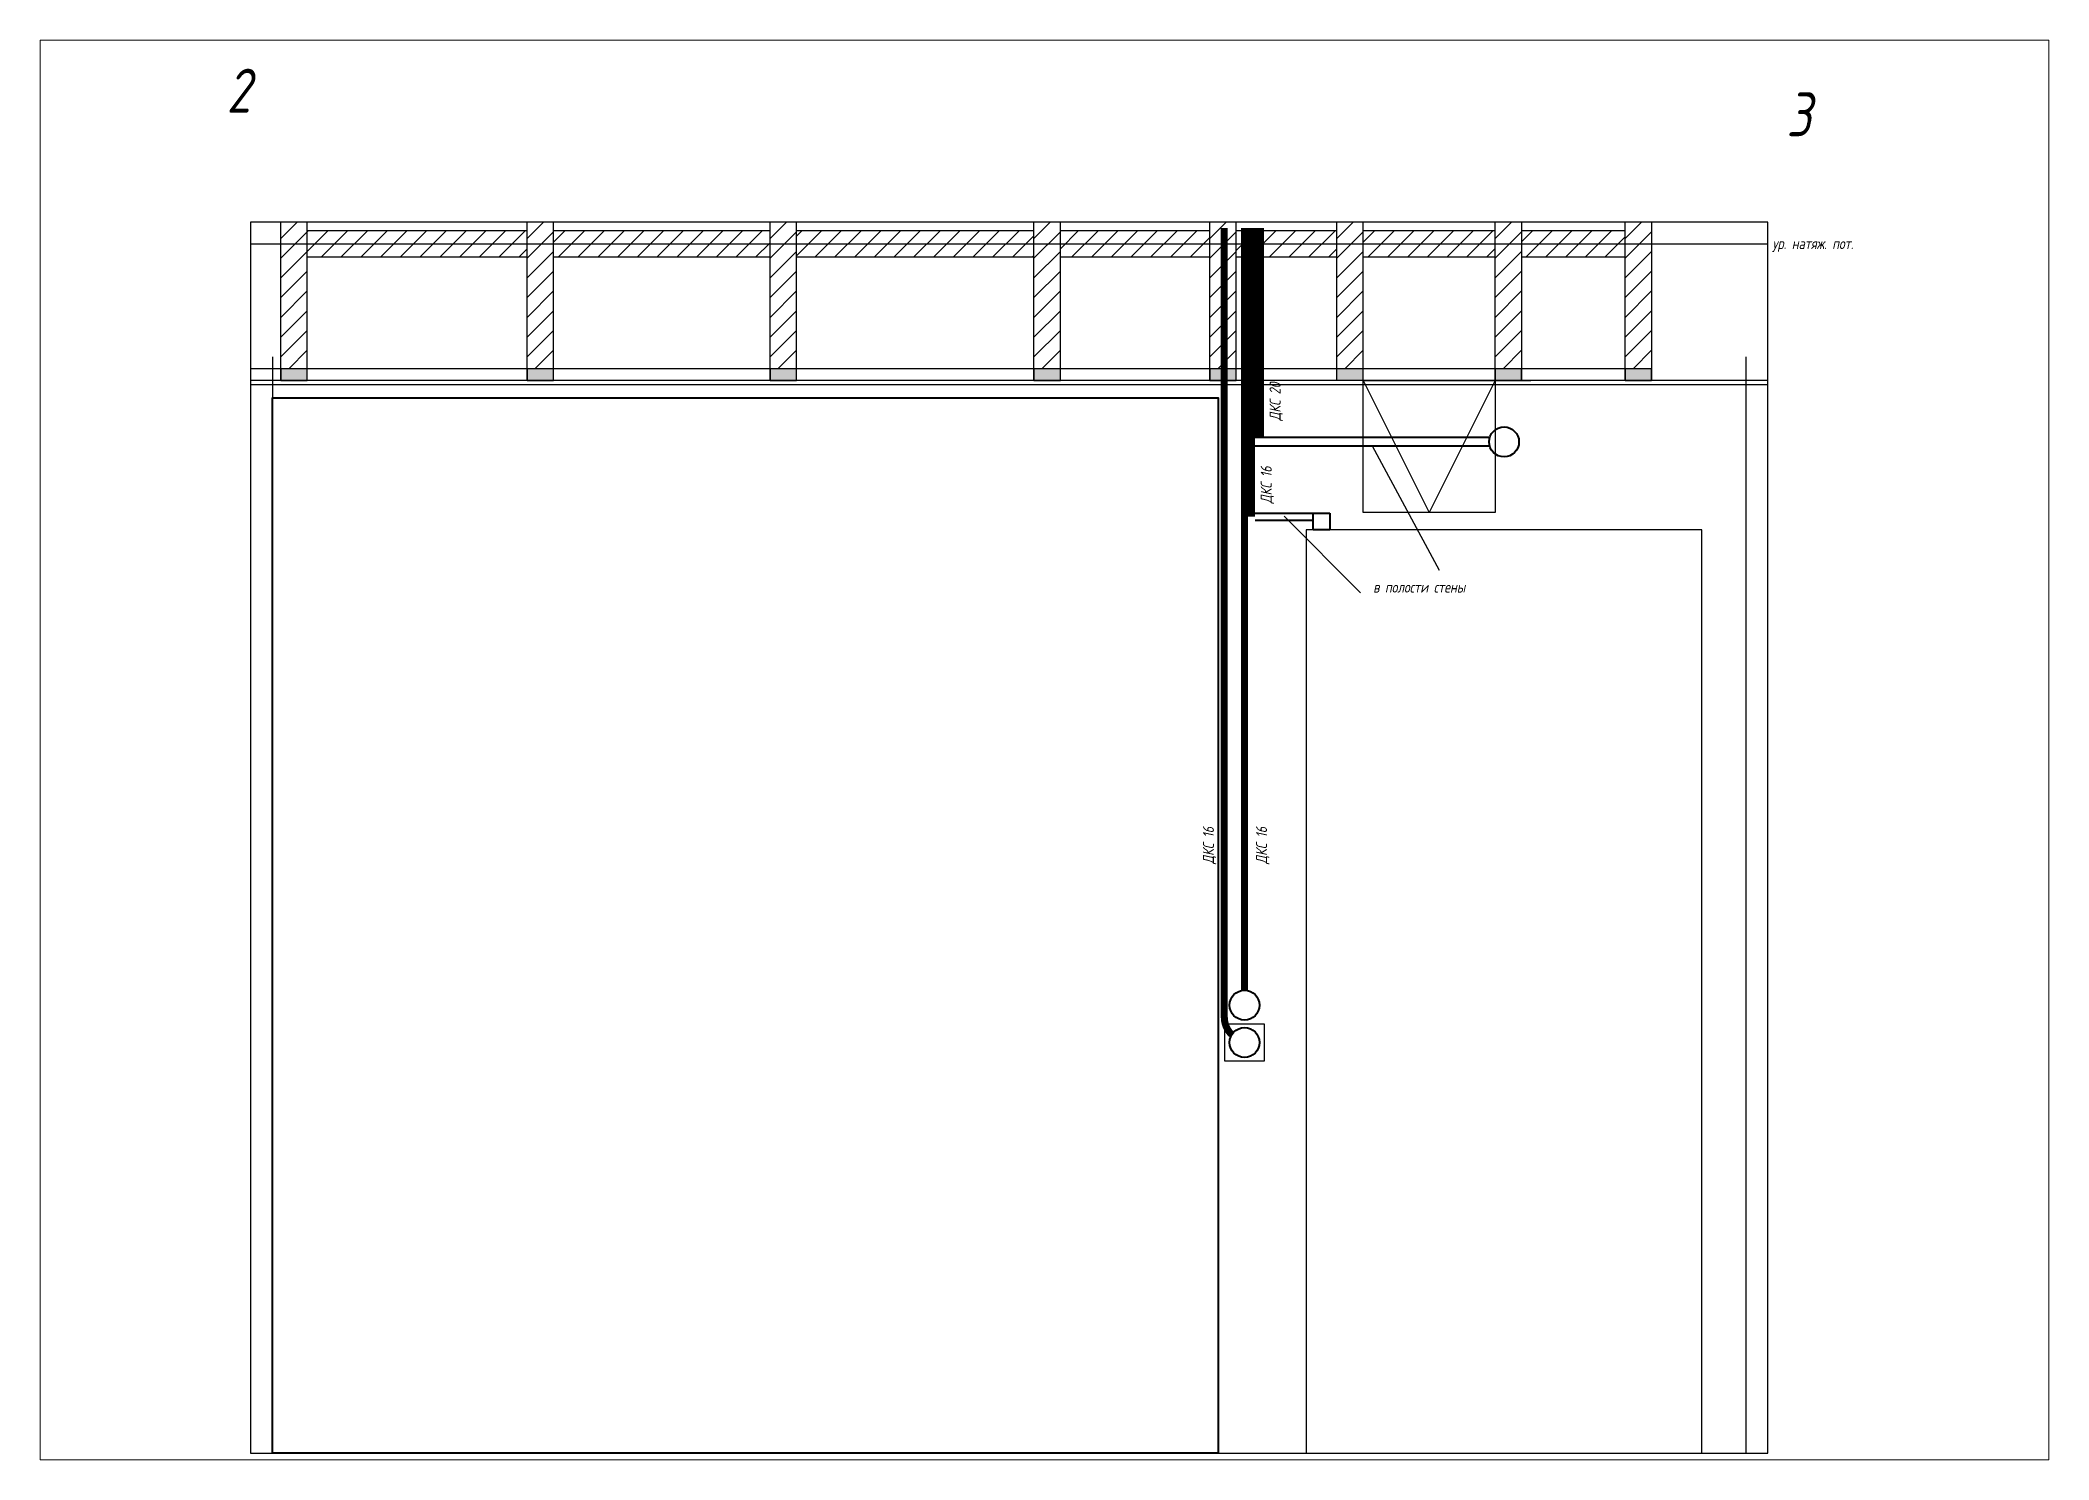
# Paper-space layout 'Лист1' of a CAD drawing. Header units: millimetres. Extents: x 30 to 267, y 21 to 189.
# The model-space entities are those that its viewports show. They can reach past a viewport. Long polylines and large blocks are cut down to what shows.
import ezdxf
from ezdxf.enums import TextEntityAlignment as Align

# ---------------------------------------------------------------- set-up
doc = ezdxf.new("R2010")
doc.units = ezdxf.units.MM
doc.linetypes.add('DASHED', pattern=[19.05, 12.7, -6.35])
for name, color, linetype in [('01 Черновое', 7, 'Continuous'), ('02 ЭОМ и СС', 7, 'Continuous'), ('03 Потолок', 5, 'Continuous'), ('04 Лючки', 2, 'Continuous'), ('04 Мебель', 5, 'Continuous'), ('10 Перегородки', 7, 'Continuous')]:
    doc.layers.add(name, color=color, linetype=linetype)
doc.layers.add('100 noprint', color=1, linetype='Continuous', plot=False)
doc.styles.add('ГОСТ-ISOCPEUR', font='isocpeui.ttf', dxfattribs={"width": 0.8})

msp = doc.modelspace()

# ---------------------------------------------------------------- hatches: boundary and pattern name
at = {"layer": '03 Потолок', "lineweight": -2}
h = msp.add_hatch(dxfattribs=at)
h.set_pattern_fill('ANSI31', color=256, scale=10, style=0)
h.paths.add_polyline_path([(128.8, 2466.5), (128.8, 2750), (68.8, 2750), (68.8, 2466.5)])
h.paths.add_polyline_path([(128.8, 2750), (128.8, 2800), (68.8, 2800), (68.8, 2750)])
h = msp.add_hatch(dxfattribs=at)
h.set_pattern_fill('ANSI31', color=256, scale=10, style=0)
h.set_pattern_definition([(45, (560, 0), (-22.45064, 22.45064), [])])
h.paths.add_polyline_path([(688.8, 2466.5), (688.8, 2750), (628.8, 2750), (628.8, 2466.5)])
h.paths.add_polyline_path([(688.8, 2750), (688.8, 2800), (628.8, 2800), (628.8, 2750)])
h = msp.add_hatch(dxfattribs=at)
h.set_pattern_fill('ANSI31', color=256, scale=10, style=0)
h.set_pattern_definition([(45, (1112.397, 0), (-22.45064, 22.45064), [])])
h.paths.add_polyline_path([(1241.2, 2466.5), (1241.2, 2750), (1181.2, 2750), (1181.2, 2466.5)])
h.paths.add_polyline_path([(1241.2, 2750), (1241.2, 2800), (1181.2, 2800), (1181.2, 2750)])
h = msp.add_hatch(dxfattribs=at)
h.set_pattern_fill('ANSI31', color=256, scale=10, style=0)
h.set_pattern_definition([(45, (1712.397, 0), (-22.45064, 22.45064), [])])
h.paths.add_polyline_path([(1841.2, 2466.5), (1841.2, 2750), (1781.2, 2750), (1781.2, 2466.5)])
h.paths.add_polyline_path([(1841.2, 2750), (1841.2, 2800), (1781.2, 2800), (1781.2, 2750)])
h = msp.add_hatch(dxfattribs=at)
h.set_pattern_fill('ANSI31', color=256, scale=10, style=0)
h.set_pattern_definition([(45, (2112.397, 0), (-22.45064, 22.45064), [])])
h.paths.add_polyline_path([(2241.2, 2466.5), (2241.2, 2750), (2181.2, 2750), (2181.2, 2466.5)])
h.paths.add_polyline_path([(2241.2, 2750), (2241.2, 2800), (2181.2, 2800), (2181.2, 2750)])
h = msp.add_hatch(dxfattribs=at)
h.set_pattern_fill('ANSI31', color=256, scale=10, style=0)
h.set_pattern_definition([(45, (2401.23, 0), (-22.45064, 22.45064), [])])
h.paths.add_polyline_path([(2530, 2466.5), (2530, 2750), (2470, 2750), (2470, 2466.5)])
h.paths.add_polyline_path([(2530, 2750), (2530, 2800), (2470, 2800), (2470, 2750)])
h = msp.add_hatch(dxfattribs=at)
h.set_pattern_fill('ANSI31', color=256, scale=10, style=0)
h.set_pattern_definition([(45, (2761.23, 0), (-22.45064, 22.45064), [])])
h.paths.add_polyline_path([(2890, 2466.5), (2890, 2750), (2830, 2750), (2830, 2466.5)])
h.paths.add_polyline_path([(2890, 2750), (2890, 2800), (2830, 2800), (2830, 2750)])
h = msp.add_hatch(dxfattribs=at)
h.set_pattern_fill('ANSI31', color=256, scale=10, style=0)
h.set_pattern_definition([(45, (3056.73, 0), (-22.45064, 22.45064), [])])
h.paths.add_polyline_path([(3185.5, 2466.5), (3185.5, 2750), (3125.5, 2750), (3125.5, 2466.5)])
h.paths.add_polyline_path([(3185.5, 2750), (3185.5, 2800), (3125.5, 2800), (3125.5, 2750)])
h = msp.add_hatch(dxfattribs=at)
h.set_pattern_fill('ANSI31', color=256, scale=10, style=0)
h.paths.add_polyline_path([(628.8, 2750), (628.8, 2780), (128.8, 2780), (128.8, 2750)])
h.paths.add_polyline_path([(628.8, 2720), (628.8, 2750), (128.8, 2750), (128.8, 2720)])
h.paths.add_polyline_path([(1181.2, 2720), (1181.2, 2750), (688.8, 2750), (688.8, 2720)])
h.paths.add_polyline_path([(1181.2, 2750), (1181.2, 2780), (688.8, 2780), (688.8, 2750)])
h.paths.add_polyline_path([(1781.2, 2750), (1781.2, 2780), (1241.2, 2780), (1241.2, 2750)])
h.paths.add_polyline_path([(1781.2, 2720), (1781.2, 2750), (1241.2, 2750), (1241.2, 2720)])
h.paths.add_polyline_path([(2181.2, 2750), (2181.2, 2780), (1841.2, 2780), (1841.2, 2750)])
h.paths.add_polyline_path([(2181.2, 2720), (2181.2, 2750), (1841.2, 2750), (1841.2, 2720)])
h = msp.add_hatch(dxfattribs=at)
h.set_pattern_fill('ANSI31', color=256, scale=10, style=0)
h.paths.add_polyline_path([(2470, 2750), (2470, 2780), (2241.2, 2780), (2241.2, 2750)])
h.paths.add_polyline_path([(2470, 2720), (2470, 2750), (2241.2, 2750), (2241.2, 2720)])
h.paths.add_polyline_path([(2830, 2750), (2830, 2780), (2530, 2780), (2530, 2750)])
h.paths.add_polyline_path([(2830, 2720), (2830, 2750), (2530, 2750), (2530, 2720)])
h.paths.add_polyline_path([(3125.5, 2750), (3125.5, 2780), (2890, 2780), (2890, 2750)])
h.paths.add_polyline_path([(3125.5, 2720), (3125.5, 2750), (2890, 2750), (2890, 2720)])
at = {"layer": '03 Потолок'}
for points in [[(128.8, 2439.5), (128.8, 2466.5), (68.8, 2466.5), (68.8, 2439.5)], [(688.8, 2439.5), (688.8, 2466.5), (628.8, 2466.5), (628.8, 2439.5)], [(1241.2, 2439.5), (1241.2, 2466.5), (1181.2, 2466.5), (1181.2, 2439.5)], [(1841.2, 2439.5), (1841.2, 2466.5), (1781.2, 2466.5), (1781.2, 2439.5)], [(2241.2, 2439.5), (2241.2, 2466.5), (2181.2, 2466.5), (2181.2, 2439.5)], [(2530, 2439.5), (2530, 2466.5), (2470, 2466.5), (2470, 2439.5)], [(2890, 2439.5), (2890, 2466.5), (2830, 2466.5), (2830, 2439.5)], [(3185.5, 2439.5), (3185.5, 2466.5), (3125.5, 2466.5), (3125.5, 2439.5)]]:
    msp.add_hatch(color=256, dxfattribs=at).paths.add_polyline_path(points)

# ---------------------------------------------------------------- linework, layer by layer
at = {"layer": '01 Черновое'}
for points in [[(0, 2800), (0, 0), (3450, 0), (3450, 2800)], [(2400, 2100), (2400, 0), (3300, 0), (3300, 2100)]]:
    msp.add_lwpolyline(points, close=True, dxfattribs=at)
at = {"layer": '02 ЭОМ и СС'}
for p, q in [((2268, 2147), (2268, 2786.5)), ((2703.5, 2007.6), (2550.8, 2290)), ((2703.5, 2007.6), (2550.8, 2290)), ((2524, 1956.6), (2350, 2131)), ((2524, 1956.6), (2350, 2131))]:
    msp.add_line(p, q, dxfattribs=at)
at = {"layer": '02 ЭОМ и СС', "color": 5}
msp.add_line((2284, 2310), (2284, 2786.5), dxfattribs=at)
at = {"layer": '02 ЭОМ и СС', "color": 5, "linetype": 'DASHED', "lineweight": 40}
for p, q in [((2817.5, 2310), (2284, 2310)), ((2817.5, 2290), (2284, 2290))]:
    msp.add_line(p, q, dxfattribs=at)
at = {"layer": '02 ЭОМ и СС', "linetype": 'DASHED', "lineweight": 40}
for p, q in [((2284, 2138), (2416, 2138)), ((2284, 2122), (2416, 2122))]:
    msp.add_line(p, q, dxfattribs=at)
at = {"layer": '02 ЭОМ и СС', "color": 7, "const_width": 16}
msp.add_lwpolyline([(2230.4, 952.3, -0.198912), (2214, 991.9), (2214, 2786.5)], format="xyb", dxfattribs=at)
at = {"layer": '02 ЭОМ и СС', "color": 3, "const_width": 16}
msp.add_lwpolyline([(2260, 1053), (2260, 2786.5)], dxfattribs=at)
at = {"layer": '02 ЭОМ и СС', "color": 254, "const_width": 16}
msp.add_lwpolyline([(2276, 2129.7), (2276, 2786.5)], dxfattribs=at)
at = {"layer": '02 ЭОМ и СС', "color": 5, "const_width": 20}
msp.add_lwpolyline([(2294, 2310), (2294, 2786.5)], dxfattribs=at)
at = {"layer": '02 ЭОМ и СС', "linetype": 'DASHED', "lineweight": 40, "flags": 128}
msp.add_lwpolyline([(2416, 2100), (2416, 2138), (2454, 2138), (2454, 2100)], close=True, dxfattribs=at)
at = {"layer": '02 ЭОМ и СС', "color": 5, "lineweight": 40}
msp.add_circle((2850, 2300), 34, dxfattribs=at)
at = {"layer": '02 ЭОМ и СС', "color": 3, "lineweight": 40}
msp.add_circle((2260, 1019), 34, dxfattribs=at)
at = {"layer": '02 ЭОМ и СС', "color": 7, "lineweight": 40}
msp.add_circle((2260, 934), 34, dxfattribs=at)
at = {"layer": '03 Потолок', "color": 7}
for p, q in [((3185.5, 2800), (0, 2800)), ((0, 2800), (0, 2430)), ((68.8, 2439.5), (68.8, 2800)), ((128.8, 2439.5), (128.8, 2800)), ((628.8, 2439.5), (628.8, 2800)), ((688.8, 2439.5), (688.8, 2800)), ((1181.2, 2439.5), (1181.2, 2800)), ((1241.2, 2439.5), (1241.2, 2800)), ((1781.2, 2439.5), (1781.2, 2800)), ((1841.2, 2439.5), (1841.2, 2800)), ((2181.2, 2439.5), (2181.2, 2800)), ((2241.2, 2439.5), (2241.2, 2800)), ((2470, 2439.5), (2470, 2800)), ((2530, 2439.5), (2530, 2800)), ((2830, 2439.5), (2830, 2800)), ((2890, 2800), (2890, 2439.5)), ((3125.5, 2439.5), (3125.5, 2800)), ((3185.5, 2800), (3185.5, 2439.5)), ((3450, 2430), (0, 2430)), ((2641.2, 2439.5), (2911.2, 2439.5))]:
    msp.add_line(p, q, dxfattribs=at)
at = {"layer": '03 Потолок', "color": 7, "linetype": 'DASHED', "ltscale": 10}
for p, q in [((3450, 2750), (0, 2750)), ((3450, 2439.5), (0, 2439.5))]:
    msp.add_line(p, q, dxfattribs=at)
at = {"layer": '03 Потолок', "color": 7, "lineweight": -2}
for p, q in [((628.8, 2780), (128.8, 2780)), ((1181.2, 2780), (688.8, 2780)), ((1781.2, 2780), (1241.2, 2780)), ((2181.2, 2780), (1841.2, 2780)), ((2470, 2780), (2241.2, 2780)), ((2830, 2780), (2530, 2780)), ((3125.5, 2780), (2890, 2780)), ((628.8, 2720), (128.8, 2720)), ((1181.2, 2720), (688.8, 2720)), ((1781.2, 2720), (1241.2, 2720)), ((2181.2, 2720), (1841.2, 2720)), ((2470, 2720), (2241.2, 2720)), ((2830, 2720), (2530, 2720)), ((3125.5, 2720), (2890, 2720))]:
    msp.add_line(p, q, dxfattribs=at)
at = {"layer": '03 Потолок', "color": 7, "ltscale": 10}
msp.add_line((3162.5, 2466.5), (0, 2466.5), dxfattribs=at)
at = {"layer": '03 Потолок', "color": 7}
for points in [[(128.8, 2439.5), (128.8, 2466.5), (68.8, 2466.5), (68.8, 2439.5)], [(688.8, 2439.5), (688.8, 2466.5), (628.8, 2466.5), (628.8, 2439.5)], [(1241.2, 2439.5), (1241.2, 2466.5), (1181.2, 2466.5), (1181.2, 2439.5)], [(1841.2, 2439.5), (1841.2, 2466.5), (1781.2, 2466.5), (1781.2, 2439.5)], [(2241.2, 2439.5), (2241.2, 2466.5), (2181.2, 2466.5), (2181.2, 2439.5)], [(2890, 2439.5), (2890, 2466.5), (2830, 2466.5), (2830, 2439.5)], [(3185.5, 2439.5), (3185.5, 2466.5), (3125.5, 2466.5), (3125.5, 2439.5)]]:
    msp.add_lwpolyline(points, close=True, dxfattribs=at)
at = {"layer": '04 Лючки'}
for p in [(2530, 2439.5), (2830, 2439.5)]:
    msp.add_line(p, (2680, 2139.5), dxfattribs=at)
msp.add_lwpolyline([(2530, 2139.5), (2530, 2439.5), (2830, 2439.5), (2830, 2139.5)], close=True, dxfattribs=at)
at = {"layer": '04 Мебель', "lineweight": 40}
msp.add_lwpolyline([(50, 0), (50, 2400), (2200, 2400), (2200, 0)], close=True, dxfattribs=at)
at = {"layer": '10 Перегородки', "linetype": 'Continuous', "ltscale": 10}
for p, q in [((50, 2493.5), (50, 0)), ((3400, 2493.5), (3400, 0))]:
    msp.add_line(p, q, dxfattribs=at)
at = {"layer": '100 noprint', "color": 2, "lineweight": -2}
msp.add_lwpolyline([(2215, 891.5), (2215, 976.5), (2305, 976.5), (2305, 891.5)], close=True, dxfattribs=at)
msp.add_lwpolyline([(2215, 891.5), (2215, 976.5), (2305, 976.5), (2305, 891.5)], close=True, dxfattribs=at)

# ---------------------------------------------------------------- texts
at = {"layer": '01 Черновое', "style": 'ГОСТ-ISOCPEUR', "width": 0.8}
for s, p in [('2', (-27.1, 3098.8)), ('3', (3520.3, 3045.1))]:
    msp.add_text(s, height=100, dxfattribs=at).set_placement(p, align=Align.MIDDLE)
at = {"layer": '02 ЭОМ и СС', "color": 5, "insert": (2316.9, 2348.5), "char_height": 25, "width": 270.313, "attachment_point": 1, "rotation": 90, "style": 'ГОСТ-ISOCPEUR'}
msp.add_mtext('{ДКС 20}', dxfattribs=at)
at = {"layer": '02 ЭОМ и СС', "insert": (2296.8, 2160.3), "char_height": 25, "width": 270.313, "attachment_point": 1, "rotation": 90, "style": 'ГОСТ-ISOCPEUR'}
msp.add_mtext('{ДКС 16}', dxfattribs=at)
at = {"layer": '02 ЭОМ и СС', "insert": (2552.6, 1982.3), "char_height": 25, "width": 270.313, "attachment_point": 1, "style": 'ГОСТ-ISOCPEUR'}
msp.add_mtext('{в полости стены}', dxfattribs=at)
msp.add_mtext('{в полости стены}', dxfattribs=at)
at = {"layer": '02 ЭОМ и СС', "color": 7, "insert": (2165.4, 1340.4), "char_height": 25, "width": 270.313, "attachment_point": 1, "rotation": 90, "style": 'ГОСТ-ISOCPEUR'}
msp.add_mtext('{ДКС 16}', dxfattribs=at)
at = {"layer": '02 ЭОМ и СС', "color": 3, "insert": (2286.2, 1340.4), "char_height": 25, "width": 270.313, "attachment_point": 1, "rotation": 90, "style": 'ГОСТ-ISOCPEUR'}
msp.add_mtext('{ДКС 16}', dxfattribs=at)
at = {"layer": '03 Потолок', "color": 7, "ltscale": 10, "insert": (3460.3, 2763.6), "char_height": 25, "width": 270.313, "attachment_point": 1, "style": 'ГОСТ-ISOCPEUR'}
msp.add_mtext('{ур. натяж. пот.}', dxfattribs=at)

psp = doc.layouts.new('Лист1')

# ---------------------------------------------------------------- viewports
at = {"layer": '100 noprint', "view_target_point": (-134.19, 0)}
psp.add_viewport(center=(148.51, 104.99), size=(237.61, 167.9787), view_center_point=(1939.46, 1599.41), view_height=3228.7091, dxfattribs=at)

doc.saveas('drawing.dxf')
